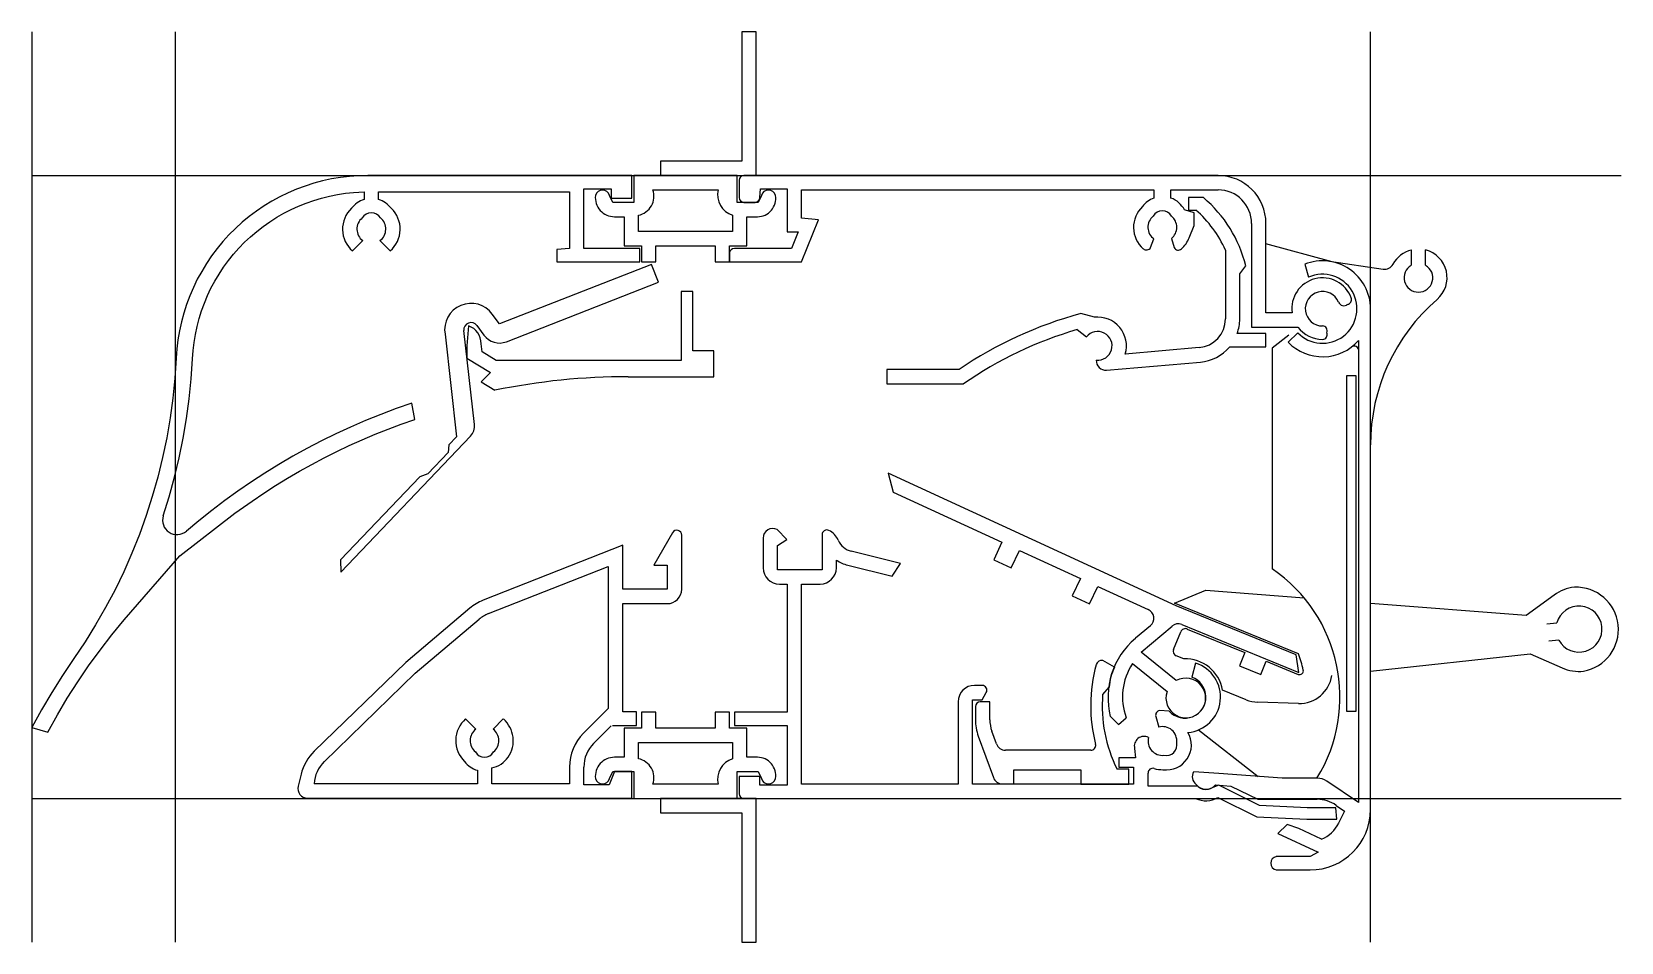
# Model space of a CAD drawing. Extents: x -13 to 153, y -15 to 80.
import ezdxf

# ---------------------------------------------------------------- set-up
doc = ezdxf.new("R2010")
doc.units = 0
doc.layers.get('0').update_dxf_attribs({"linetype": 'CONTINUOUS'})

msp = doc.modelspace()

# ---------------------------------------------------------------- linework, layer by layer
at = {"linetype": 'CONTINUOUS'}
for p, q in [((-13, 80), (-13, -15)), ((2, -15), (2, 80)), ((62.56, 80), (61.06, 80)), ((61.06, 80), (61.06, 66.5)), ((62.56, 65), (62.56, 80)), ((126.62, -15), (126.62, 80)), ((61.06, 66.5), (52.56, 66.5)), ((52.56, 66.5), (52.56, 65)), ((-13, 65), (152.77, 65)), ((19.19, 64.8), (18.25, 64.64)), ((20.14, 64.91), (19.19, 64.8)), ((21.08, 64.98), (20.14, 64.91)), ((22.04, 65), (21.08, 64.98)), ((49.58, 65), (22.04, 65)), ((49.58, 62.63), (49.58, 65)), ((60.58, 65), (49.78, 65)), ((49.78, 65), (49.78, 62.2)), ((52.56, 65), (62.56, 65)), ((60.58, 62.2), (60.58, 65)), ((110.72, 65), (61.28, 65)), ((13.73, 63.19), (12.87, 62.78)), ((14.6, 63.57), (13.73, 63.19)), ((15.5, 63.9), (14.6, 63.57)), ((16.4, 64.19), (15.5, 63.9)), ((17.32, 64.44), (16.4, 64.19)), ((18.25, 64.64), (17.32, 64.44)), ((18.04, 62.86), (18.88, 63.03)), ((18.88, 63.03), (19.72, 63.15)), ((19.72, 63.15), (20.57, 63.24)), ((20.57, 63.24), (21.66, 63.3)), ((21.66, 63.3), (21.66, 62.5)), ((23.16, 62.5), (23.16, 63.3)), ((23.16, 63.3), (43.08, 63.3)), ((43.08, 63.3), (43.08, 57.4)), ((44.58, 57.4), (44.58, 63.6)), ((44.58, 63.6), (47.41, 63.6)), ((47.41, 63.6), (47.41, 62.63)), ((51.78, 63.5), (58.58, 63.5)), ((60.78, 64.5), (60.78, 62.7)), ((62.93, 62.7), (63, 63.6)), ((63, 63.6), (65.78, 63.6)), ((65.78, 63.6), (65.78, 59.13)), ((67.28, 60.55), (67.28, 63.5)), ((67.28, 63.5), (104.03, 63.5)), ((104.03, 63.5), (104.03, 62.65)), ((105.8, 63.5), (110.72, 63.5)), ((105.8, 62.65), (105.8, 63.5)), ((11.23, 61.83), (10.44, 61.29)), ((12.04, 62.32), (11.23, 61.83)), ((12.87, 62.78), (12.04, 62.32)), ((13.28, 61.07), (14.04, 61.46)), ((14.04, 61.46), (14.81, 61.81)), ((14.81, 61.81), (15.6, 62.13)), ((15.6, 62.13), (16.4, 62.41)), ((16.4, 62.41), (17.22, 62.65)), ((17.22, 62.65), (18.04, 62.86)), ((47.59, 62.2), (47.25, 62.92)), ((47.41, 62.63), (49.58, 62.63)), ((49.78, 62.2), (47.59, 62.2)), ((62.77, 62.2), (60.58, 62.2)), ((61.28, 62.2), (62.43, 62.2)), ((63.1, 62.92), (62.77, 62.2)), ((108.22, 61.1), (107.22, 61.41)), ((109.2, 62.7), (107.63, 62.7)), ((107.63, 62.7), (107.63, 61.4)), ((107.63, 61.4), (108.42, 61.4)), ((8.94, 60.12), (8.24, 59.48)), ((9.68, 60.72), (8.94, 60.12)), ((10.44, 61.29), (9.68, 60.72)), ((10.46, 59.17), (11.13, 59.69)), ((11.13, 59.69), (11.82, 60.18)), ((11.82, 60.18), (12.54, 60.64)), ((12.54, 60.64), (13.28, 61.07)), ((47.78, 60.7), (48.78, 60.7)), ((48.78, 60.7), (48.78, 57.65)), ((50.28, 59.15), (50.28, 60.86)), ((60.08, 60.86), (60.08, 59.15)), ((61.58, 57.65), (61.58, 60.7)), ((61.58, 60.7), (62.68, 60.7)), ((69.06, 60.39), (67.28, 60.55)), ((67.28, 56), (69.06, 60.39)), ((107.71, 58.51), (108.22, 59.8)), ((108.22, 59.8), (108.22, 61.1)), ((114.22, 60), (114.22, 49.18)), ((115.72, 50.68), (115.72, 60)), ((6.92, 58.1), (6.32, 57.37)), ((7.56, 58.8), (6.92, 58.1)), ((8.24, 59.48), (7.56, 58.8)), ((8.6, 57.42), (9.19, 58.03)), ((9.19, 58.03), (9.81, 58.62)), ((9.81, 58.62), (10.46, 59.17)), ((20.45, 57.14), (21.52, 58.21)), ((23.31, 58.21), (24.38, 57.14)), ((60.08, 59.15), (50.28, 59.15)), ((65.78, 59.13), (66.92, 59.13)), ((66.92, 59.13), (66.22, 57.4)), ((103.69, 57.48), (104.04, 58.38)), ((105.86, 58.43), (106.14, 57.48)), ((5.75, 56.61), (5.21, 55.82)), ((6.32, 57.37), (5.75, 56.61)), ((7.5, 56.12), (8.03, 56.78)), ((8.03, 56.78), (8.6, 57.42)), ((43.08, 57.4), (41.76, 57.28)), ((41.76, 57.28), (41.76, 56)), ((50.43, 57.4), (44.58, 57.4)), ((48.78, 57.65), (50.59, 57.65)), ((50.43, 56), (50.43, 57.4)), ((50.59, 57.65), (50.59, 55.99)), ((52.07, 55.99), (52.07, 57.65)), ((52.07, 57.65), (58.28, 57.65)), ((58.28, 57.65), (58.28, 56)), ((59.78, 56), (59.78, 57.65)), ((59.78, 57.65), (61.58, 57.65)), ((59.78, 56.9), (59.78, 56)), ((66.22, 57.4), (60.28, 57.4)), ((111.49, 57.21), (111.49, 50.03)), ((122.63, 56.01), (115.72, 57.86)), ((130.87, 57.23), (130.87, 55.63)), ((132.37, 55.63), (132.37, 57.23)), ((4.72, 55), (4.26, 54.17)), ((5.21, 55.82), (4.72, 55)), ((6.1, 53.99), (6.53, 54.72)), ((6.53, 54.72), (7, 55.43)), ((7, 55.43), (7.5, 56.12)), ((51.62, 55.73), (35.77, 49.52)), ((41.76, 56), (50.43, 56)), ((50.59, 55.99), (52.07, 55.99)), ((52.35, 53.86), (51.62, 55.73)), ((58.28, 56), (59.78, 56)), ((59.78, 56), (67.28, 56)), ((112.99, 54.74), (113.62, 55.57)), ((112.99, 50.03), (112.99, 54.74)), ((119.77, 55.75), (120.16, 54.39)), ((122.34, 56.05), (127.95, 55.23)), ((3.85, 53.31), (3.47, 52.44)), ((4.26, 54.17), (3.85, 53.31)), ((5.33, 52.47), (5.69, 53.24)), ((5.69, 53.24), (6.1, 53.99)), ((36.5, 47.66), (52.35, 53.86)), ((3.14, 51.55), (2.85, 50.64)), ((3.47, 52.44), (3.14, 51.55)), ((4.71, 50.88), (5, 51.68)), ((5, 51.68), (5.33, 52.47)), ((55.93, 52.91), (54.73, 52.91)), ((54.73, 52.91), (54.73, 45.71)), ((55.93, 46.71), (55.93, 52.91)), ((2.85, 50.64), (2.6, 49.72)), ((4.24, 49.25), (4.45, 50.07)), ((4.45, 50.07), (4.71, 50.88)), ((35.77, 49.52), (35.03, 50.53)), ((97.82, 50.21), (96.41, 50.59)), ((118.44, 50.68), (115.72, 50.68)), ((126.62, -1.16), (126.62, 51.1)), ((2.4, 48.79), (2.24, 47.86)), ((2.6, 49.72), (2.4, 48.79)), ((3.92, 47.58), (4.06, 48.41)), ((4.06, 48.41), (4.24, 49.25)), ((30.1, 48.44), (31.3, 37.74)), ((33.16, 39.02), (32.07, 48.82)), ((32.55, 49.32), (32.37, 47.22)), ((33.42, 49.35), (34.16, 48.34)), ((96.03, 48.92), (96.99, 48.16)), ((115.72, 48.51), (112.72, 48.51)), ((114.22, 49.18), (119.06, 49.18)), ((115.72, 47.11), (115.72, 48.51)), ((118.09, 48.35), (116.37, 47)), ((119.03, 48.59), (118.04, 47.6)), ((2.13, 46.91), (2.06, 45.96)), ((2.24, 47.86), (2.13, 46.91)), ((3.76, 45.88), (3.82, 46.73)), ((3.82, 46.73), (3.92, 47.58)), ((32.37, 47.22), (32.37, 45.94)), ((33.96, 46.61), (33.87, 47.44)), ((35.43, 45.71), (33.96, 46.61)), ((58.13, 46.71), (55.93, 46.71)), ((58.13, 44.01), (58.13, 46.71)), ((108.75, 47.04), (101.04, 46.36)), ((111.91, 47.11), (115.72, 47.11)), ((116.37, 47), (116.37, 23.95)), ((125.36, 47.78), (125.36, -0.43)), ((2.06, 45.96), (1.92, 43.86)), ((3.62, 43.79), (3.76, 45.88)), ((32.37, 45.94), (34.83, 44.44)), ((54.73, 45.71), (35.43, 45.71)), ((83.71, 44.77), (76.18, 44.77)), ((76.18, 44.77), (76.18, 43.27)), ((99.1, 44.69), (108.88, 45.54)), ((1.92, 43.86), (1.71, 41.78)), ((3.41, 41.71), (3.62, 43.79)), ((34.83, 44.44), (33.86, 43.46)), ((33.86, 43.46), (35.3, 42.59)), ((49.21, 44.01), (58.13, 44.01)), ((76.18, 43.27), (84.18, 43.27)), ((124.12, 44.1), (124.12, 9.1)), ((125.12, 44.1), (124.12, 44.1)), ((125.12, 9.1), (125.12, 44.1)), ((1.71, 41.78), (1.43, 39.7)), ((3.14, 39.64), (3.41, 41.71)), ((23.39, 40.07), (21.81, 39.43)), ((25, 40.68), (23.39, 40.07)), ((26.62, 41.24), (25, 40.68)), ((26.94, 39.55), (26.62, 41.24)), ((1.43, 39.7), (1.07, 37.63)), ((2.79, 37.58), (3.14, 39.64)), ((20.25, 38.76), (18.72, 38.05)), ((21.81, 39.43), (20.25, 38.76)), ((22.8, 38), (24.16, 38.55)), ((24.16, 38.55), (25.54, 39.07)), ((25.54, 39.07), (26.94, 39.55)), ((1.07, 37.63), (0.64, 35.57)), ((2.38, 35.54), (2.79, 37.58)), ((15.7, 36.52), (14.22, 35.7)), ((17.2, 37.3), (15.7, 36.52)), ((18.72, 38.05), (17.2, 37.3)), ((18.8, 36.2), (20.11, 36.83)), ((19.24, 23.63), (32.76, 37.82)), ((20.11, 36.83), (21.45, 37.43)), ((21.45, 37.43), (22.8, 38)), ((30.49, 36.9), (30.42, 36.1)), ((31.3, 37.74), (30.49, 36.9)), ((0.64, 35.57), (0.14, 33.53)), ((1.89, 33.51), (2.38, 35.54)), ((12.76, 34.85), (11.32, 33.96)), ((14.22, 35.7), (12.76, 34.85)), ((14.93, 34.15), (16.2, 34.86)), ((16.2, 34.86), (17.49, 35.54)), ((17.49, 35.54), (18.8, 36.2)), ((30.42, 36.1), (28.31, 33.88)), ((0.14, 33.53), (-0.43, 31.51)), ((1.34, 31.49), (1.89, 33.51)), ((11.32, 33.96), (9.9, 33.04)), ((12.42, 32.64), (13.67, 33.41)), ((13.67, 33.41), (14.93, 34.15)), ((27.46, 33.57), (19.21, 24.91)), ((28.31, 33.88), (27.46, 33.57)), ((76.32, 33.96), (76.85, 31.95)), ((106.37, 20.11), (76.32, 33.96)), ((-0.43, 31.51), (-1.07, 29.51)), ((8.5, 32.08), (7.13, 31.08)), ((9.9, 33.04), (8.5, 32.08)), ((9.98, 31.03), (11.19, 31.85)), ((11.19, 31.85), (12.42, 32.64)), ((76.85, 31.95), (88.18, 26.73)), ((0.71, 29.49), (1.34, 31.49)), ((5.77, 30.05), (4.43, 28.98)), ((7.13, 31.08), (5.77, 30.05)), ((8.17, 29.76), (9.98, 31.03)), ((-1.07, 29.51), (-1.78, 27.54)), ((2.44, 25.32), (8.17, 29.76)), ((4.43, 28.98), (3.12, 27.88)), ((-1.78, 27.54), (-2.57, 25.58)), ((53.84, 27.73), (51.89, 24.35)), ((54.78, 21.83), (54.78, 27.48)), ((63.27, 27.17), (63.27, 24.07)), ((65.76, 27.03), (64.73, 28.06)), ((64.77, 26.39), (65.76, 27.03)), ((69.42, 27.52), (69.42, 23.87)), ((88.18, 26.73), (87.34, 24.91)), ((-2.57, 25.58), (-3.41, 23.66)), ((-3.36, 18.65), (2.44, 25.32)), ((19.21, 24.91), (19.24, 23.63)), ((48.63, 26.43), (34.07, 20.68)), ((48.63, 21.83), (48.63, 26.43)), ((64.77, 23.87), (64.77, 26.39)), ((70.92, 24.07), (70.92, 24.88)), ((77.61, 24.51), (72.46, 25.79)), ((87.34, 24.91), (89.16, 24.08)), ((89.16, 24.08), (90, 25.89)), ((90, 25.89), (96.36, 22.96)), ((-3.41, 23.66), (-4.32, 21.78)), ((34.62, 19.29), (47.13, 24.22)), ((47.13, 24.22), (47.13, 9.4)), ((51.89, 24.35), (53.28, 24.35)), ((53.28, 24.35), (53.28, 21.83)), ((69.42, 23.87), (64.77, 23.87)), ((72.1, 24.34), (76.73, 23.18)), ((76.73, 23.18), (77.61, 24.51)), ((-4.32, 21.78), (-5.3, 19.93)), ((53.28, 21.83), (48.63, 21.83)), ((64.97, 22.37), (65.78, 22.37)), ((65.78, 22.37), (65.78, 9)), ((67.28, 1.5), (67.28, 22.37)), ((67.28, 22.37), (69.22, 22.37)), ((96.36, 22.96), (95.52, 21.15)), ((97.33, 20.31), (98.17, 22.13)), ((98.17, 22.13), (103.43, 19.71)), ((106.19, 20.38), (109.45, 21.74)), ((109.45, 21.74), (119.69, 20.93)), ((-5.3, 19.93), (-6.34, 18.11)), ((48.63, 9.03), (48.63, 20.33)), ((48.63, 20.33), (53.28, 20.33)), ((95.52, 21.15), (97.33, 20.31)), ((119.11, 15.09), (106.19, 20.38)), ((118.87, 15), (106.37, 20.11)), ((142.85, 19.08), (126.62, 20.36)), ((145.77, 21.22), (142.85, 19.08)), ((-4.65, 17.08), (-3.36, 18.65)), ((32.68, 19.84), (26, 14.18)), ((27, 13.07), (33.65, 18.7)), ((145.01, 18.21), (146.06, 18.32)), ((-6.34, 18.11), (-7.45, 16.33)), ((-5.88, 15.47), (-4.65, 17.08)), ((103.66, 18.03), (102.1, 16.71)), ((102.71, 15.26), (105.92, 17.99)), ((106.09, 15.55), (106.85, 17.4)), ((106.94, 18.15), (119.15, 13.16)), ((107.5, 17.68), (113.52, 15.22)), ((-7.45, 16.33), (-8.62, 14.59)), ((-7.07, 13.83), (-5.88, 15.47)), ((106.37, 12.3), (102.71, 15.26)), ((113.52, 15.22), (112.95, 13.83)), ((119.15, 13.16), (118.87, 15)), ((126.62, 13.28), (143.28, 15.1)), ((143.28, 15.1), (146.6, 13.64)), ((146.26, 16.53), (145.21, 16.42)), ((-8.62, 14.59), (-9.79, 12.84)), ((-8.21, 12.16), (-7.07, 13.83)), ((26, 14.18), (16.46, 4.92)), ((99.92, 13.69), (98.7, 14.4)), ((101.79, 14.07), (105.4, 11.15)), ((107.15, 14.58), (106.36, 14.9)), ((108.38, 14.11), (107.99, 12.66)), ((112.95, 13.83), (115.17, 12.92)), ((115.17, 12.92), (115.74, 14.31)), ((115.74, 14.31), (119.07, 12.95)), ((-9.79, 12.84), (-10.92, 11.06)), ((-9.3, 10.45), (-8.21, 12.16)), ((17.5, 3.84), (27, 13.07)), ((86.12, 11.8), (85.32, 11.8)), ((98.69, 10.85), (99.36, 11.61)), ((-10.92, 11.06), (-11.98, 9.25)), ((-10.33, 8.71), (-9.3, 10.45)), ((83.62, 10.1), (83.62, 1.5)), ((85.12, 1.5), (85.12, 10.3)), ((85.12, 10.3), (86.12, 10.3)), ((86.92, 10.08), (85.92, 10.08)), ((86.12, 10.3), (86.55, 11.05)), ((86.92, 8.22), (86.92, 10.08)), ((113.66, 10.3), (111.2, 11.31)), ((119.12, 9.92), (114.85, 10.05)), ((-11.98, 9.25), (-13, 7.4)), ((-11.32, 6.93), (-10.33, 8.71)), ((33.32, 7.23), (32.25, 8.3)), ((36.18, 8.3), (35.11, 7.23)), ((47.13, 9.4), (44.54, 6.81)), ((50.08, 9.03), (48.63, 9.03)), ((50.08, 7.63), (50.08, 9.03)), ((52.07, 9.01), (50.59, 9.01)), ((50.59, 9.01), (50.59, 7.35)), ((52.07, 7.35), (52.07, 9.01)), ((59.78, 9), (58.28, 9)), ((58.28, 9), (58.28, 7.35)), ((59.78, 7.35), (59.78, 9)), ((65.78, 9), (60.28, 9)), ((60.28, 9), (60.28, 7.6)), ((85.42, 9.58), (85.42, 8.22)), ((99.49, 8.56), (100.33, 7.73)), ((100.33, 7.73), (101.15, 8.43)), ((104.23, 8.56), (104.53, 7.45)), ((105.63, 9.11), (104.63, 9.18)), ((124.12, 9.1), (125.12, 9.1)), ((-13, 7.4), (-11.32, 6.93)), ((45.6, 5.75), (47.42, 7.57)), ((47.56, 7.63), (50.08, 7.63)), ((50.59, 7.35), (48.78, 7.35)), ((48.78, 7.35), (48.78, 4.3)), ((58.28, 7.35), (52.07, 7.35)), ((61.58, 7.35), (59.78, 7.35)), ((60.28, 7.6), (65.78, 7.6)), ((61.58, 4.3), (61.58, 7.35)), ((65.78, 7.6), (65.78, 1.4)), ((87.61, 5.69), (87.13, 7.02)), ((108.67, 7.16), (114.89, 2.29)), ((50.28, 4.14), (50.28, 5.85)), ((50.28, 5.85), (60.08, 5.85)), ((60.08, 5.85), (60.08, 4.14)), ((85.72, 6.51), (87.29, 2.19)), ((97.46, 5.03), (88.55, 5.03)), ((102.02, 5.22), (102.12, 4.25)), ((48.78, 4.3), (47.78, 4.3)), ((62.68, 4.3), (61.58, 4.3)), ((102.12, 4.25), (100.36, 4.25)), ((100.36, 4.25), (100.36, 3.25)), ((15.08, 2.52), (14.78, 1.27)), ((33.47, 2.94), (33.47, 1.53)), ((34.97, 1.53), (34.97, 3.2)), ((43.08, 3.28), (43.08, 1.53)), ((44.58, 1.43), (44.58, 3.28)), ((47.78, 2.8), (47.23, 1.43)), ((47.25, 2.08), (47.59, 2.8)), ((47.59, 2.8), (49.78, 2.8)), ((49.58, 2.8), (47.78, 2.8)), ((49.58, 0.03), (49.58, 2.8)), ((49.78, 2.8), (49.78, 0)), ((60.58, 0), (60.58, 2.8)), ((60.58, 2.8), (62.77, 2.8)), ((62.93, 2.3), (60.78, 2.3)), ((60.78, 2.3), (60.78, 0.5)), ((62.77, 2.8), (63.1, 2.08)), ((62.93, 1.4), (62.93, 2.3)), ((89.42, 1.53), (89.42, 3)), ((89.42, 3), (96.42, 3)), ((96.42, 3), (96.42, 1.5)), ((101.42, 3.05), (100.19, 3.05)), ((100.36, 3.25), (101.92, 3.25)), ((101.42, 1.5), (101.42, 3.05)), ((101.92, 3.25), (101.92, 1.5)), ((103.42, 1.3), (103.42, 2.65)), ((110.79, 2.59), (108.18, 2.78)), ((117.42, 2.11), (110.79, 2.59)), ((121.08, 2.11), (117.42, 2.11)), ((125.36, -0.43), (122.06, 1.81)), ((-13, 0), (152.77, 0)), ((15.75, 0.03), (49.58, 0.03)), ((33.47, 1.53), (16.45, 1.53)), ((43.08, 1.53), (34.97, 1.53)), ((47.23, 1.43), (44.58, 1.43)), ((49.78, 0), (60.58, 0)), ((58.58, 1.5), (51.78, 1.5)), ((62.56, 0), (52.56, 0)), ((52.56, 0), (52.56, -1.5)), ((61.28, 0), (108.39, 0)), ((62.56, -15), (62.56, 0)), ((65.78, 1.4), (62.93, 1.4)), ((83.62, 1.5), (67.28, 1.5)), ((101.92, 1.5), (85.12, 1.5)), ((88.23, 1.53), (89.42, 1.53)), ((96.42, 1.5), (101.42, 1.5)), ((108.58, 1.3), (103.42, 1.3)), ((110.8, 1.38), (109.94, 1.05)), ((110.45, 1.41), (112.06, 1.3)), ((110.71, 0.09), (114.76, -1.91)), ((115.06, -0.72), (110.8, 1.38)), ((112.06, 1.3), (114.87, -0.07)), ((52.56, -1.5), (61.06, -1.5)), ((61.06, -1.5), (61.06, -15)), ((114.87, -0.07), (121.06, -0.09)), ((120.02, -0.96), (115.06, -0.72)), ((123, -0.96), (120.02, -0.96)), ((123.1, -2.16), (123, -0.96)), ((123.05, -0.72), (123.91, -1.31)), ((123.91, -1.31), (123.3, -2.57)), ((114.76, -1.91), (119.99, -2.16)), ((117.94, -2.73), (116.94, -3.65)), ((119.13, -3.12), (117.94, -2.73)), ((121.52, -4.23), (119.13, -3.12)), ((119.99, -2.16), (123.1, -2.16)), ((116.94, -3.65), (121.17, -5.62)), ((120.32, -6.06), (116.8, -6.06)), ((121.17, -5.62), (120.32, -6.06)), ((116.8, -7.46), (120.32, -7.46)), ((61.06, -15), (62.56, -15))]:
    msp.add_line(p, q, dxfattribs=at)
for centre, radius, start, end in [((61.28, 64.5), 0.5, 90, 180), ((110.72, 60), 5, 0, 90), ((46.52, 62.73), 0.76, 14.7366, 165.2634), ((49.85, 62.85), 2.04, 282.3042, 18.4869), ((60.77, 63), 2.25, 167.1696, 252.0393), ((63.83, 62.73), 0.76, 14.7366, 165.2634), ((110.72, 60), 3.5, 0, 90), ((22.41, 59.41), 3, 133.6684, 229.17), ((22.41, 60.01), 2.6, 106.8512, 142.8995), ((22.42, 60.01), 2.6, 37.2079, 73.4466), ((22.42, 59.41), 3, 310.83, 46.3316), ((47.79, 62.72), 2.02, 174.3171, 269.7143), ((61.28, 62.7), 0.5, 180, 270), ((62.43, 62.7), 0.5, 270, 0), ((62.67, 62.62), 1.92, 270.1915, 8.9896), ((104.91, 59.6), 3, 133.7053, 228.6277), ((104.92, 60.21), 2.6, 109.9465, 143.019), ((104.92, 60.2), 2.6, 27.615, 70.1275), ((100.5, 52.38), 12, 23.7307, 48.7296), ((100.5, 52.37), 13.5, 13.6941, 49.8968), ((22.41, 59.41), 1.5, 129.0067, 233.4105), ((22.41, 60.02), 1.1, 30.7853, 149.2147), ((22.42, 59.41), 1.5, 306.5895, 50.9933), ((104.91, 59.6), 1.5, 128.8323, 234.523), ((104.91, 60.21), 1.1, 30.7853, 149.2147), ((104.92, 59.6), 1.5, 308.7394, 51.2606), ((104.91, 59.59), 3, 311.8248, 338.9906), ((60.28, 56.9), 0.5, 90, 180), ((103.26, 57.73), 0.5, 229.2594, 330.1539), ((106.58, 57.72), 0.5, 209.0743, 311.7598), ((131.6, 54.33), 2.99, 104.167, 151.6665), ((131.62, 54.34), 2.99, 310.7291, 75.4547), ((121.62, 51.1), 5, 359.9445, 111.7156), ((128.09, 56.22), 1, 262.0914, 331.934), ((131.62, 54.33), 1.5, 120, 60), ((121.61, 51.12), 3.2, 20.372, 187.8315), ((121.61, 51.1), 3.6, 224.1304, 113.8202), ((32.81, 48.91), 2.75, 36.1723, 189.7753), ((121.62, 51.1), 1.8, 22.5404, 270.0795), ((123.84, 52.03), 0.61, 203.1469, 309.6337), ((124.14, 52.05), 0.5, 280.0624, 20.8169), ((146.62, 36.91), 20, 130.7304, 180.0121), ((107.27, 10.12), 41.9, 105.024, 124.2169), ((98.17, 47.23), 3, 343.1346, 96.6812), ((108.49, 50.03), 3, 274.9719, 0.0246), ((108.49, 50.05), 4.5, 340.0506, 359.8045), ((32.81, 48.91), 0.75, 36.2234, 186.6459), ((31.87, 47.44), 2, 0.0244, 70.1231), ((35.77, 49.52), 2, 216.2645, 291.3279), ((107.26, 10.11), 40.4, 106.1409, 124.8421), ((98.17, 47.23), 1.5, 264.3014, 141.8097), ((121.62, 51.1), 3.2, 216.8699, 270), ((121.61, 48.8), 0.5, 336.4134, 89.0571), ((121.61, 48.4), 0.5, 270.9429, 23.5866), ((108.48, 50.02), 4.5, 275.1083, 319.6737), ((121.62, 51.09), 5, 224.3357, 318.4816), ((124.92, 46.7), 0.5, 0, 126.8699), ((99.02, 45.69), 1, 176.9435, 274.6703), ((49.19, -24.65), 68.66, 89.9847, 101.673), ((31.67, 38.85), 1.5, 316.6271, 6.503), ((2.15, 29.04), 1.51, 162.5755, 309.9347), ((54.28, 27.49), 0.5, 358.531, 151.682), ((64.27, 27.17), 1, 62.6128, 180.1193), ((69.92, 27.52), 0.5, 65.1636, 179.5696), ((69.27, 26.16), 2, 23.1451, 64.5634), ((72.95, 27.73), 2, 202.9069, 255.7509), ((72.94, 27.74), 3.5, 234.7263, 256.0934), ((64.97, 24.07), 1.7, 180, 270), ((69.22, 24.07), 1.7, 270, 0), ((107.27, 10.58), 16.17, 328.3928, 55.7466), ((53.28, 21.83), 1.5, 270, 0), ((148.36, 17.67), 4.4, 96.1767, 126.1154), ((148.07, 17.63), 4.41, 280.1198, 92.4024), ((35.93, 16.04), 5, 111.7985, 130.4921), ((148.37, 17.67), 2.4, 208.4143, 164.3363), ((35.93, 16.04), 3.5, 111.9758, 130.6441), ((103.02, 18.8), 1, 309.8186, 65.7726), ((107.32, 10.54), 8.08, 130.2667, 194.2184), ((106.56, 17.22), 1, 67.8348, 129.9951), ((107.31, 17.22), 0.5, 68.2533, 158.3565), ((106.55, 15.36), 0.5, 157.8208, 247.2937), ((106.97, 10.58), 12.95, 12.5795, 20.3831), ((113.62, 9.67), 16.18, 164.6367, 194.3981), ((98.6, 13.81), 0.6, 80.4551, 165.3554), ((104.97, 11.22), 5.62, 153.8828, 175.9802), ((107.09, 10.61), 6.33, 146.8877, 200.1643), ((107.27, 10.58), 4, 10.4905, 91.6741), ((107.28, 10.58), 3.7, 274.6713, 72.6831), ((119.22, 13.32), 0.4, 248.3253, 11.2859), ((148.38, 17.66), 4.4, 246.1619, 276.1545), ((85.32, 10.1), 1.7, 90, 180), ((86.12, 11.3), 0.5, 329.9988, 89.6554), ((107.36, 10.48), 2.07, 161.162, 118.5442), ((107.26, 10.58), 2.2, 222.0427, 70.7263), ((119.22, 13.32), 3.4, 268.2501, 351.9111), ((85.92, 9.58), 0.5, 90, 180), ((113.62, 9.68), 14.98, 175.5116, 206.2595), ((114.94, 13.45), 3.4, 247.8346, 268.4367), ((34.21, 6.03), 3, 130.83, 226.3316), ((34.22, 6.03), 3, 325.2054, 49.1155), ((104.71, 8.69), 0.5, 99.6242, 194.7187), ((34.21, 6.03), 1.5, 126.5895, 230.9933), ((34.22, 6.03), 1.5, 309.0067, 53.4105), ((48.08, 3.28), 5, 135.0724, 179.9878), ((90.42, 8.22), 5, 179.9528, 199.9485), ((90.42, 8.21), 3.5, 179.9038, 199.9487), ((104.92, 6), 1.5, 353.8293, 105.0183), ((105.34, 5.58), 2.6, 262.1117, 30.3723), ((48.08, 3.28), 3.5, 135.1188, 180.0043), ((88.55, 6.03), 1, 199.8769, 269.9756), ((97.46, 5.53), 0.5, 269.4707, 13.8891), ((102.99, 5.48), 1, 61.6867, 195.0483), ((104.92, 6), 1.5, 166.1978, 275.8663), ((105.34, 5.58), 1.1, 255.673, 13.8979), ((19.94, 1.33), 5, 134.029, 166.1732), ((19.94, 1.34), 3.5, 134.3028, 176.8093), ((34.21, 5.43), 2.6, 217.2079, 253.4466), ((34.22, 5.42), 1.1, 210.7853, 329.2147), ((34.52, 5.76), 2.6, 280.0759, 326.3714), ((47.79, 2.28), 2.02, 90.2857, 185.6829), ((49.85, 2.15), 2.04, 341.5131, 77.6958), ((60.77, 2), 2.25, 107.9607, 192.8304), ((62.67, 2.38), 1.92, 351.0104, 89.8085), ((46.52, 2.27), 0.76, 194.7366, 345.2634), ((63.83, 2.27), 0.76, 194.7366, 345.2634), ((88.23, 2.53), 1, 199.8769, 269.9756), ((103.92, 2.65), 0.5, 73.7398, 180), ((104.93, 6), 3, 253.0486, 270.8656), ((109.03, 2.26), 1, 148.4058, 233.7166), ((121.1, 0.41), 1.7, 55.4355, 90.5235), ((15.75, 1.03), 1, 166.1134, 269.9557), ((61.28, 0.5), 0.5, 180, 270), ((109.46, 2.26), 2.5, 244.5535, 299.8897), ((109.46, 2.25), 1.3, 218.2151, 319.5048), ((109.46, 2.26), 1.3, 227.454, 291.7139), ((120.32, -1.16), 6.3, 270, 360), ((121.05, -3.59), 3.5, 55.0841, 89.7821), ((120.32, -1.16), 3.3, 291.3619, 334.6423), ((116.92, -6.76), 0.71, 99.6276, 260.3724)]:
    msp.add_arc(centre, radius, start, end, dxfattribs=at)

doc.saveas('drawing.dxf')
